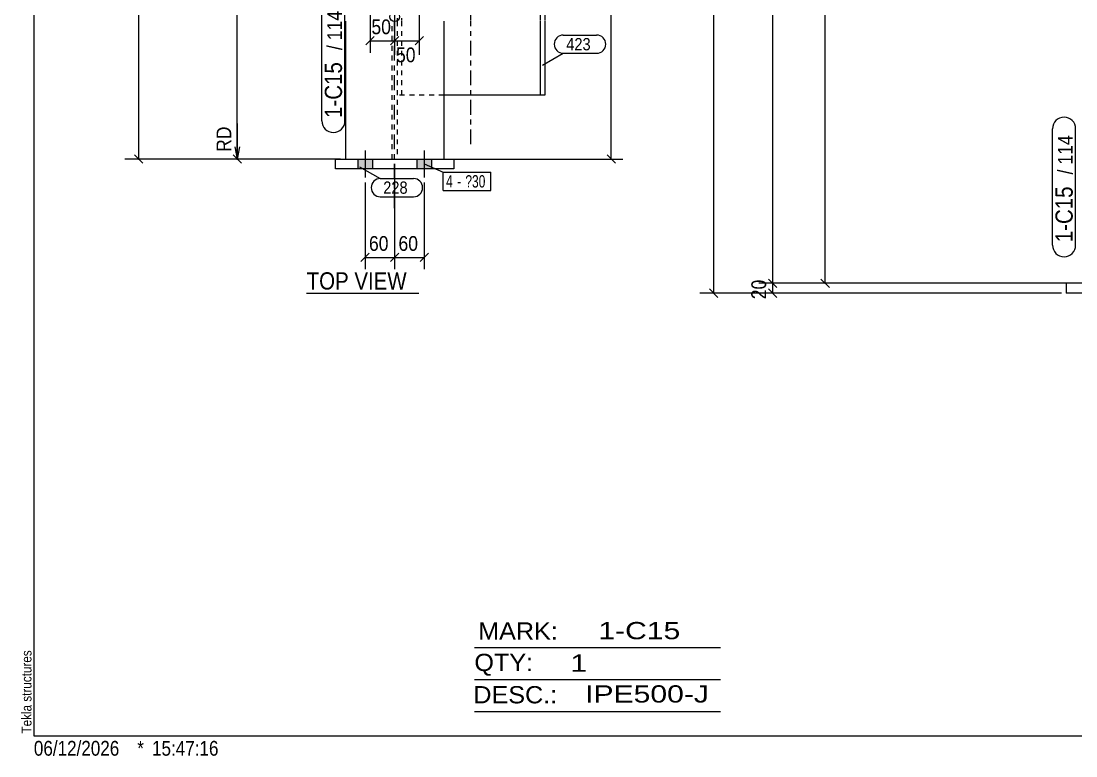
# Model space of a CAD drawing. Header units: millimetres. Extents: x 2 to 579, y 1 to 825.
# Drawn here: x 2.4 to 216.7, y 1 to 150.2 of the extents above; entities that cross this region are included whole.
import ezdxf

# ---------------------------------------------------------------- set-up
doc = ezdxf.new("R2010")
doc.units = ezdxf.units.MM
for name, pattern in [('XKITLINE00', [0]), ('XKITLINE01', [4, 1, -1, 1, -1]), ('XKITLINE03', [6, 3, -1, 1, -1])]:
    doc.linetypes.add(name, pattern=pattern)
for name, color, linetype, lineweight in [('Bolt', 3, 'Continuous', 0), ('BoltMark', 7, 'Continuous', 0), ('Dimensions', 7, 'Continuous', 0), ('DrawingSheet', 5, 'Continuous', 0), ('OtherObjectType', 7, 'Continuous', 0), ('Part', 2, 'Continuous', 0), ('PartMark', 7, 'Continuous', 0)]:
    doc.layers.add(name, color=color, linetype=linetype, lineweight=lineweight)
doc.styles.add('ARIAL', font='ARIAL.TTF')
doc.styles.add('ARIAL_NARROW', font='ARIALN.TTF')

# ---------------------------------------------------------------- blocks, each defined once
blk = doc.blocks.new('*A35')
at = {"layer": 'Part', "color": 2, "linetype": 'XKITLINE00', "lineweight": 0}
for p, q in [((268.78, 96.93), (214.78, 96.93)), ((214.78, 96.93), (214.78, 94.93)), ((268.78, 96.93), (268.78, 94.93)), ((268.78, 94.93), (214.78, 94.93))]:
    blk.add_line(p, q, dxfattribs=at)
blk = doc.blocks.new('*A58')
at = {"layer": 'Bolt'}
for points in [[(73.8, 122.17), (73.8, 120.17), (70.8, 120.17), (70.8, 122.17)], [(73.8, 122.17), (73.8, 120.17), (70.8, 120.17), (70.8, 122.17)], [(85.8, 122.17), (85.8, 120.17), (82.8, 120.17), (82.8, 122.17)], [(85.8, 122.17), (85.8, 120.17), (82.8, 120.17), (82.8, 122.17)]]:
    blk.add_hatch(color=3, dxfattribs=at).paths.add_polyline_path(points, flags=17)
at = {"layer": 'Bolt', "color": 3, "linetype": 'XKITLINE00', "lineweight": 0}
for p, q in [((70.8, 122.17), (70.8, 120.17)), ((70.8, 122.17), (70.8, 120.17)), ((72.3, 123.92), (72.3, 118.42)), ((72.3, 123.92), (72.3, 118.42)), ((73.8, 122.17), (73.8, 120.17)), ((73.8, 122.17), (73.8, 120.17)), ((82.8, 122.17), (82.8, 120.17)), ((82.8, 122.17), (82.8, 120.17)), ((84.3, 123.92), (84.3, 118.42)), ((84.3, 123.92), (84.3, 118.42)), ((85.8, 122.17), (85.8, 120.17)), ((85.8, 122.17), (85.8, 120.17))]:
    blk.add_line(p, q, dxfattribs=at)
blk = doc.blocks.new('*A62')
at = {"layer": 'Part', "color": 2, "linetype": 'XKITLINE00', "lineweight": 0}
for p, q in [((68.3, 150.17), (68.3, 122.17)), ((88.3, 150.17), (88.3, 122.17))]:
    blk.add_line(p, q, dxfattribs=at)
at = {"layer": 'Part', "color": 7, "linetype": 'XKITLINE01', "lineweight": 0}
for p, q in [((77.8, 122.17), (77.8, 150.17)), ((78.8, 150.17), (78.8, 122.17)), ((68.3, 122.17), (88.3, 122.17))]:
    blk.add_line(p, q, dxfattribs=at)
at = {"layer": 'Part', "color": 7, "linetype": 'XKITLINE03', "lineweight": 0}
blk.add_line((78.3, 112.17), (78.3, 150.17), dxfattribs=at)
at = {"layer": 'Part', "color": 2, "linetype": 'XKITLINE00', "lineweight": 0}
blk.add_circle((78.3, 151.08), 1, dxfattribs=at)
blk = doc.blocks.new('*A74')
at = {"layer": 'Part', "color": 2, "linetype": 'XKITLINE00', "lineweight": 0}
for p, q in [((66.3, 120.17), (66.3, 122.17)), ((66.3, 122.17), (90.3, 122.17)), ((90.3, 122.17), (90.3, 120.17)), ((90.3, 120.17), (66.3, 120.17))]:
    blk.add_line(p, q, dxfattribs=at)
blk = doc.blocks.new('*A82')
at = {"layer": 'Part', "color": 7, "linetype": 'XKITLINE03', "lineweight": 0}
for p, q in [((93.8, 150.27), (93.8, 218.77)), ((93.8, 125.17), (93.8, 150.17))]:
    blk.add_line(p, q, dxfattribs=at)
at = {"layer": 'Part', "color": 7, "linetype": 'XKITLINE01', "lineweight": 0}
for p, q in [((78.8, 208.77), (78.8, 150.27)), ((88.3, 208.77), (78.8, 208.77)), ((79.7, 208.77), (79.7, 150.27)), ((78.8, 150.17), (78.8, 135.17)), ((79.7, 150.17), (79.7, 135.17)), ((88.3, 135.17), (78.8, 135.17))]:
    blk.add_line(p, q, dxfattribs=at)
at = {"layer": 'Part', "color": 2, "linetype": 'XKITLINE00', "lineweight": 0}
for p, q in [((108.8, 208.77), (88.3, 208.77)), ((107.9, 208.77), (107.9, 150.27)), ((108.8, 208.77), (108.8, 150.27)), ((107.9, 150.17), (107.9, 135.17)), ((108.8, 150.17), (108.8, 135.17)), ((108.8, 135.17), (88.3, 135.17))]:
    blk.add_line(p, q, dxfattribs=at)
blk = doc.blocks.new('*A121')
at = {"layer": 'DrawingSheet', "color": 5, "linetype": 'XKITLINE00', "lineweight": 0}
for p, q in [((5, 825), (5, 5)), ((5, 5), (579, 5))]:
    blk.add_line(p, q, dxfattribs=at)
at = {"layer": 'DrawingSheet', "color": 5, "style": 'ARIAL', "width": 0.85}
blk.add_text('Tekla structures', height=2, rotation=90, dxfattribs=at).set_placement((4.5, 5.5))
blk = doc.blocks.new('*A125')
at = {"layer": 'OtherObjectType', "color": 6, "linetype": 'XKITLINE00', "lineweight": 0}
for p, q in [((94.5, 23), (144.5, 23)), ((94.5, 16.5), (144.5, 16.5)), ((94.5, 10), (144.5, 10))]:
    blk.add_line(p, q, dxfattribs=at)
at = {"layer": 'OtherObjectType', "color": 6, "style": 'ARIAL_NARROW'}
for s, width, p in [('MARK:', 1.275, (95.27, 24.58)), ('1-C15', 1.525501, (119.69, 24.65)), ('QTY:', 1.275, (94.5, 18.19)), ('1', 1.525501, (113.99, 18.05)), ('DESC.:', 1.275, (94.29, 11.63)), ('IPE500-J', 1.525501, (117, 11.79))]:
    blk.add_text(s, height=3.5, dxfattribs=dict(at, width=width)).set_placement(p)
blk = doc.blocks.new('*A128')
at = {"layer": 'OtherObjectType', "color": 7, "style": 'ARIAL_NARROW', "width": 1.008832}
for s, p in [('06/12/2026', (4.99, 1)), ('*', (26, 1)), ('15:47:16', (29, 1))]:
    blk.add_text(s, height=3, dxfattribs=at).set_placement(p)
blk = doc.blocks.new('*A129')
at = {"layer": 'Dimensions', "color": 7, "linetype": 'XKITLINE00', "lineweight": 0}
for p, q in [((143.13, 94.93), (143.13, 660.85)), ((213.78, 94.93), (140.28, 94.93)), ((142.28, 95.78), (143.98, 94.08))]:
    blk.add_line(p, q, dxfattribs=at)
at = {"layer": 'Dimensions', "color": 3}
blk.add_point((143.13, 94.93), dxfattribs=at)
blk = doc.blocks.new('*A130')
at = {"layer": 'Dimensions', "color": 7, "linetype": 'XKITLINE00', "lineweight": 0}
for p, q in [((215.78, 96.93), (152.28, 96.93)), ((154.28, 97.78), (155.98, 96.08)), ((155.13, 94.93), (155.13, 96.93)), ((213.78, 94.93), (152.28, 94.93)), ((154.28, 95.78), (155.98, 94.08))]:
    blk.add_line(p, q, dxfattribs=at)
at = {"layer": 'Dimensions', "color": 3}
for p in [(155.13, 96.93), (155.13, 94.93)]:
    blk.add_point(p, dxfattribs=at)
at = {"layer": 'Dimensions', "color": 3, "style": 'ARIAL', "width": 0.85}
blk.add_text('20', height=3, rotation=90.0002, dxfattribs=at).set_placement((153.78, 93.7))
blk = doc.blocks.new('*A146')
at = {"layer": 'Dimensions', "color": 7, "linetype": 'XKITLINE00', "lineweight": 0}
for p, q in [((155.13, 96.93), (155.13, 642.33)), ((215.78, 96.93), (152.28, 96.93)), ((154.28, 97.78), (155.98, 96.08))]:
    blk.add_line(p, q, dxfattribs=at)
at = {"layer": 'Dimensions', "color": 3}
blk.add_point((155.13, 96.93), dxfattribs=at)
blk = doc.blocks.new('*A161')
at = {"layer": 'Dimensions', "color": 7, "linetype": 'XKITLINE00', "lineweight": 0}
for p, q in [((165.78, 96.93), (165.78, 284.9)), ((215.78, 96.93), (162.93, 96.93)), ((164.93, 97.78), (166.63, 96.08))]:
    blk.add_line(p, q, dxfattribs=at)
at = {"layer": 'Dimensions', "color": 3}
blk.add_point((165.78, 96.93), dxfattribs=at)
blk = doc.blocks.new('*A188')
at = {"layer": 'PartMark', "color": 7, "linetype": 'XKITLINE00', "lineweight": 0}
for p, q in [((211.98, 104.68), (211.98, 128.33)), ((216.68, 104.68), (216.68, 128.33))]:
    blk.add_line(p, q, dxfattribs=at)
for centre, start, end in [((214.33, 128.33), 0, 180), ((214.33, 104.68), 180, 0)]:
    blk.add_arc(centre, 2.35, start, end, dxfattribs=at)
at = {"layer": 'PartMark', "color": 3, "style": 'ARIAL', "width": 0.85}
for s, p in [('114', (216.08, 121.05)), ('/', (216.08, 119.04))]:
    blk.add_text(s, height=3, rotation=90.0002, dxfattribs=at).set_placement(p)
at = {"layer": 'PartMark', "color": 1, "style": 'ARIAL', "width": 0.85}
blk.add_text('1-C15', height=3.5, rotation=90.0002, dxfattribs=at).set_placement((216.08, 105.28))
blk = doc.blocks.new('*A205')
at = {"layer": 'Dimensions', "color": 7, "linetype": 'XKITLINE00', "lineweight": 0}
for p, q in [((122.3, 122.17), (122.3, 629.27)), ((89.3, 122.17), (124.7, 122.17)), ((121.46, 123.02), (123.15, 121.33))]:
    blk.add_line(p, q, dxfattribs=at)
at = {"layer": 'Dimensions', "color": 3}
blk.add_point((122.3, 122.17), dxfattribs=at)
blk = doc.blocks.new('*A212')
at = {"layer": 'PartMark', "color": 7, "linetype": 'XKITLINE00', "lineweight": 0}
for p, q in [((63.5, 129.92), (63.5, 153.57)), ((68.2, 129.92), (68.2, 153.57))]:
    blk.add_line(p, q, dxfattribs=at)
for centre, start, end in [((65.85, 153.57), 0, 180), ((65.85, 129.92), 180, 0)]:
    blk.add_arc(centre, 2.35, start, end, dxfattribs=at)
at = {"layer": 'PartMark', "color": 3, "style": 'ARIAL', "width": 0.85}
for s, p in [('114', (67.6, 146.3)), ('/', (67.6, 144.29))]:
    blk.add_text(s, height=3, rotation=90.0002, dxfattribs=at).set_placement(p)
at = {"layer": 'PartMark', "color": 1, "style": 'ARIAL', "width": 0.85}
blk.add_text('1-C15', height=3.5, rotation=90.0002, dxfattribs=at).set_placement((67.6, 130.52))
blk = doc.blocks.new('*A218')
at = {"layer": 'OtherObjectType', "color": 7, "linetype": 'XKITLINE00', "lineweight": 0}
blk.add_line((60.42, 94.92), (83.24, 94.92), dxfattribs=at)
at = {"layer": 'OtherObjectType', "color": 7, "style": 'ARIAL', "width": 0.85}
blk.add_text('TOP VIEW', height=3.5, dxfattribs=at).set_placement((60.42, 95.67))
blk = doc.blocks.new('*A219')
at = {"layer": 'Dimensions', "color": 7, "linetype": 'XKITLINE00', "lineweight": 0}
for p, q in [((67.8, 214.83), (23.45, 214.83)), ((25.46, 215.68), (27.15, 213.99)), ((26.3, 122.17), (26.3, 214.83)), ((67.3, 122.17), (23.45, 122.17)), ((25.46, 123.02), (27.15, 121.33))]:
    blk.add_line(p, q, dxfattribs=at)
at = {"layer": 'Dimensions', "color": 3}
for p in [(26.3, 214.83), (26.3, 122.17)]:
    blk.add_point(p, dxfattribs=at)
at = {"layer": 'Dimensions', "color": 3, "style": 'ARIAL', "width": 0.85}
blk.add_text('4427', height=3, dxfattribs=at).set_placement((27.6, 216.03))
blk.add_text('4427', height=3, rotation=90.0002, dxfattribs=at).set_placement((24.95, 164.05))
blk = doc.blocks.new('*A221')
at = {"layer": 'Dimensions', "color": 7, "linetype": 'XKITLINE00', "lineweight": 0}
for p, q in [((45.46, 223.13), (47.15, 221.43)), ((72.3, 222.28), (43.45, 222.28)), ((46.3, 122.17), (46.3, 222.28)), ((46.3, 129.4), (46.3, 122.17)), ((45.8, 124.67), (46.3, 122.17)), ((46.8, 124.67), (46.3, 122.17)), ((67.3, 122.17), (41.8, 122.17)), ((67.3, 122.17), (43.45, 122.17)), ((45.46, 123.02), (47.15, 121.33))]:
    blk.add_line(p, q, dxfattribs=at)
at = {"layer": 'Dimensions', "color": 3}
for p in [(46.3, 222.28), (46.3, 122.17)]:
    blk.add_point(p, dxfattribs=at)
at = {"layer": 'Dimensions', "color": 7}
blk.add_point((46.3, 122.17), dxfattribs=at)
at = {"layer": 'Dimensions', "color": 3, "style": 'ARIAL', "width": 0.85}
blk.add_text('4501', height=3, dxfattribs=at).set_placement((47.6, 223.48))
for s, p in [('4501', (44.95, 167.78)), ('RD', (45.1, 123.62))]:
    blk.add_text(s, height=3, rotation=90.0002, dxfattribs=at).set_placement(p)
blk = doc.blocks.new('*A227')
at = {"layer": 'Dimensions', "color": 7, "linetype": 'XKITLINE00', "lineweight": 0}
for p, q in [((78.3, 121.17), (78.3, 99.77)), ((72.3, 117.42), (72.3, 99.77)), ((73.15, 103.02), (71.46, 101.33)), ((79.15, 103.02), (77.46, 101.33)), ((72.3, 102.17), (78.3, 102.17))]:
    blk.add_line(p, q, dxfattribs=at)
at = {"layer": 'Dimensions', "color": 3}
for p in [(72.3, 102.17), (78.3, 102.17)]:
    blk.add_point(p, dxfattribs=at)
at = {"layer": 'Dimensions', "color": 3, "style": 'ARIAL', "width": 0.85}
blk.add_text('60', height=3, dxfattribs=at).set_placement((73.08, 103.52))
blk = doc.blocks.new('*A228')
at = {"layer": 'Dimensions', "color": 7, "linetype": 'XKITLINE00', "lineweight": 0}
for p, q in [((78.3, 121.17), (78.3, 99.77)), ((84.3, 117.42), (84.3, 99.77)), ((79.15, 103.02), (77.46, 101.33)), ((85.15, 103.02), (83.46, 101.33)), ((78.3, 102.17), (84.3, 102.17))]:
    blk.add_line(p, q, dxfattribs=at)
at = {"layer": 'Dimensions', "color": 3}
for p in [(78.3, 102.17), (84.3, 102.17)]:
    blk.add_point(p, dxfattribs=at)
at = {"layer": 'Dimensions', "color": 3, "style": 'ARIAL', "width": 0.85}
blk.add_text('60', height=3, dxfattribs=at).set_placement((79.08, 103.52))
blk = doc.blocks.new('*A229')
at = {"layer": 'Dimensions', "color": 7, "linetype": 'XKITLINE00', "lineweight": 0}
for p, q in [((73.3, 221.28), (73.3, 143.77)), ((78.3, 221.28), (78.3, 143.77)), ((74.15, 147.02), (72.46, 145.33)), ((73.3, 146.17), (78.3, 146.17)), ((79.15, 147.02), (77.46, 145.33))]:
    blk.add_line(p, q, dxfattribs=at)
at = {"layer": 'Dimensions', "color": 3}
for p in [(73.3, 146.17), (78.3, 146.17)]:
    blk.add_point(p, dxfattribs=at)
at = {"layer": 'Dimensions', "color": 3, "style": 'ARIAL', "width": 0.85}
blk.add_text('50', height=3, dxfattribs=at).set_placement((73.58, 147.52))
blk = doc.blocks.new('*A230')
at = {"layer": 'Dimensions', "color": 7, "linetype": 'XKITLINE00', "lineweight": 0}
for p, q in [((78.3, 221.28), (78.3, 143.32)), ((83.3, 221.28), (83.3, 143.32)), ((79.15, 147.02), (77.46, 145.33)), ((78.3, 146.17), (83.3, 146.17)), ((84.15, 147.02), (82.46, 145.33))]:
    blk.add_line(p, q, dxfattribs=at)
at = {"layer": 'Dimensions', "color": 3}
for p in [(78.3, 146.17), (83.3, 146.17)]:
    blk.add_point(p, dxfattribs=at)
at = {"layer": 'Dimensions', "color": 3, "style": 'ARIAL', "width": 0.85}
blk.add_text('50', height=3, dxfattribs=at).set_placement((78.58, 141.82))
blk = doc.blocks.new('*A232')
at = {"layer": 'BoltMark', "color": 7, "linetype": 'XKITLINE00', "lineweight": 0}
for p, q in [((84.3, 121.17), (88.14, 119.49)), ((88.14, 119.49), (97.83, 119.49)), ((88.14, 115.79), (88.14, 119.49)), ((97.83, 115.79), (97.83, 119.49)), ((88.14, 115.79), (97.83, 115.79))]:
    blk.add_line(p, q, dxfattribs=at)
at = {"layer": 'BoltMark', "color": 3, "style": 'ARIAL_NARROW', "width": 0.85}
for s, p in [('4', (88.74, 116.39)), ('?30', (92.67, 116.39)), ('-', (91.01, 116.39))]:
    blk.add_text(s, height=2.5, dxfattribs=at).set_placement(p)
blk = doc.blocks.new('*A234')
at = {"layer": 'PartMark', "color": 7, "linetype": 'XKITLINE00', "lineweight": 0}
for p, q in [((112.57, 147.34), (119.34, 147.34)), ((108.33, 141.25), (112.57, 143.64)), ((112.57, 143.64), (119.34, 143.64))]:
    blk.add_line(p, q, dxfattribs=at)
for centre, start, end in [((112.57, 145.49), 90, 270), ((119.34, 145.49), 270, 90)]:
    blk.add_arc(centre, 1.85, start, end, dxfattribs=at)
at = {"layer": 'PartMark', "color": 3, "style": 'ARIAL', "width": 0.85}
blk.add_text('423', height=2.5, dxfattribs=at).set_placement((113.17, 144.24))
blk = doc.blocks.new('*A239')
at = {"layer": 'PartMark', "color": 7, "linetype": 'XKITLINE00', "lineweight": 0}
for p, q in [((71.13, 120.6), (75.38, 118.21)), ((75.38, 118.21), (82.14, 118.21)), ((75.38, 114.51), (82.14, 114.51))]:
    blk.add_line(p, q, dxfattribs=at)
for centre, start, end in [((75.38, 116.36), 90, 270), ((82.14, 116.36), 270, 90)]:
    blk.add_arc(centre, 1.85, start, end, dxfattribs=at)
at = {"layer": 'PartMark', "color": 3, "style": 'ARIAL', "width": 0.85}
blk.add_text('228', height=2.5, dxfattribs=at).set_placement((75.98, 115.11))

msp = doc.modelspace()

# ---------------------------------------------------------------- block references
at = {"lineweight": 0}
for name in ['*A121', '*A129', '*A146', '*A205', '*A161', '*A221', '*A229', '*A230', '*A219', '*A82', '*A212', '*A234', '*A188', '*A74', '*A58', '*A239', '*A227', '*A228', '*A232', '*A218', '*A130', '*A35', '*A125', '*A128']:
    msp.add_blockref(name, (0, 0), dxfattribs=at)
at = {"layer": 'Part', "lineweight": 0}
msp.add_blockref('*A62', (0, 0), dxfattribs=at)

doc.saveas('drawing.dxf')
